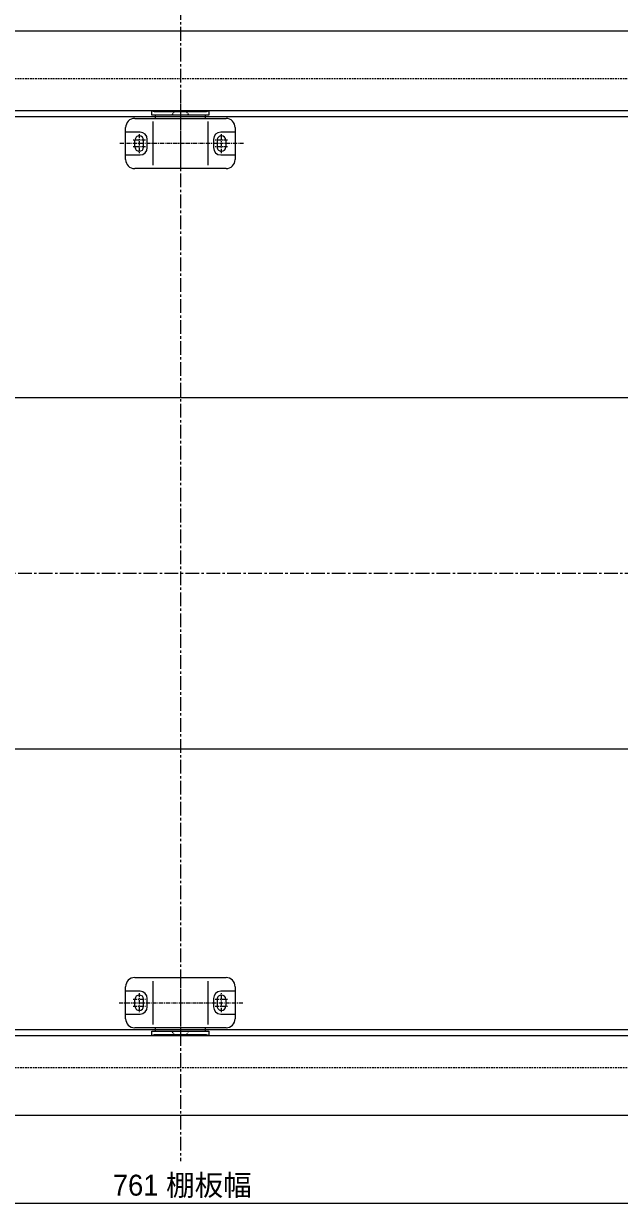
# Model space of a CAD drawing. Units: millimetres, scale not verified. Extents: x -1516 to 1516, y -761 to 761.
# Drawn here: x -509 to -248, y -208 to 309 of the extents above; entities that cross this region are included whole.
import ezdxf
from ezdxf.enums import TextEntityAlignment as Align

# ---------------------------------------------------------------- set-up
doc = ezdxf.new("R2010")
doc.units = ezdxf.units.MM
doc.header["$LTSCALE"] = 5
for name, pattern in [('USER1', [9.172222, 5.997222, -1.058333, 1.058333, -1.058333]), ('USER2', [2.91, 1.76, -0.4, 0.35, -0.4]), ('USER4', [1.11, 0.71, -0.4])]:
    doc.linetypes.add(name, pattern=pattern)
doc.layers.add('0-0_3一般', color=7, linetype='Continuous', lineweight=15)
doc.layers.add('0-3_2寸法-1', color=7, linetype='Continuous', lineweight=15)
doc.styles.add('ＭＳ Ｐゴシック', font='')
doc.styles.get('ＭＳ Ｐゴシック').set_extended_font_data('MS PGothic')

# ---------------------------------------------------------------- blocks, each defined once
blk = doc.blocks.new('グループ-4')
at = {"layer": '0-0_3一般', "linetype": 'USER2'}
for p, q in [((32.5, 1367.46), (32.5, 1221.36)), ((-57.5, 1301.75), (-57.5, 1260.25)), ((122.5, 1259.75), (122.5, 1301.75)), ((170.64, 1281), (-101.36, 1281)), ((-44, 1288.5), (-71, 1288.5)), ((-44, 1273.5), (-71, 1273.5)), ((136, 1288.5), (109, 1288.5)), ((136, 1273.5), (109, 1273.5)), ((32.5, -540.86), (32.5, -686.96)), ((-71, -593), (-44, -593)), ((-57.5, -579.75), (-57.5, -621.25)), ((109, -593), (136, -593)), ((122.5, -621.25), (122.5, -579.25)), ((-101.36, -600.5), (170.64, -600.5)), ((-71, -608), (-44, -608)), ((109, -608), (136, -608))]:
    blk.add_line(p, q, dxfattribs=at)
at = {"layer": '0-0_3一般'}
for p, q in [((-67.5, 1336), (132.5, 1336)), ((-27.5, 1233.46), (-27.5, 1328.96)), ((92.5, 1328.96), (92.5, 1233.46)), ((-87.5, 1246), (-87.5, 1316)), ((-56, 1306), (-87.5, 1306)), ((152.5, 1306), (121, 1306)), ((152.5, 1316), (152.5, 1246)), ((-67, 1273.25), (-67, 1288.75)), ((-48, 1273.25), (-48, 1288.75)), ((-40, 1272), (-40, 1290)), ((105, 1290), (105, 1272)), ((113, 1288.75), (113, 1273.25)), ((132, 1288.75), (132, 1273.25)), ((-87.5, 1256), (-56, 1256)), ((121, 1256), (152.5, 1256)), ((132.5, 1226), (-67.5, 1226)), ((-87.5, -635.5), (-87.5, -565.5)), ((-67.5, -545.5), (132.5, -545.5)), ((-27.5, -648.46), (-27.5, -552.96)), ((92.5, -552.96), (92.5, -648.46)), ((152.5, -565.5), (152.5, -635.5)), ((-56, -575.5), (-87.5, -575.5)), ((-67, -608.25), (-67, -592.75)), ((-48, -608.25), (-48, -592.75)), ((-40, -609.5), (-40, -591.5)), ((105, -591.5), (105, -609.5)), ((113, -592.75), (113, -608.25)), ((152.5, -575.5), (121, -575.5)), ((132, -592.75), (132, -608.25)), ((-87.5, -625.5), (-56, -625.5)), ((121, -625.5), (152.5, -625.5)), ((132.5, -655.5), (-67.5, -655.5))]:
    blk.add_line(p, q, dxfattribs=at)
for points in [[(87.5, 1336), (87.5, 1343.5), (-22.5, 1343.5), (-22.5, 1336)], [(-22.5, -655.5), (-22.5, -663), (87.5, -663), (87.5, -655.5)]]:
    blk.add_lwpolyline(points, dxfattribs=at)
for centre, radius, start, end in [((-67.5, 1316), 20, 90, 180), ((132.5, 1316), 20, 0, 90), ((-57.75, 1288.5), 9.25, 88.45184, 178.45184), ((-57.25, 1288.5), 9.25, 1.54816, 91.54816), ((-56, 1290), 16, 0, 90), ((121, 1290), 16, 90, 180), ((122.25, 1288.5), 9.25, 88.45184, 178.45184), ((122.75, 1288.5), 9.25, 1.54816, 91.54816), ((-57.75, 1273.5), 9.25, 181.54816, 271.54816), ((-57.25, 1273.5), 9.25, 268.45184, 358.45184), ((-56, 1272), 16, 270, 0), ((121, 1272), 16, 180, 270), ((122.25, 1273.5), 9.25, 181.54816, 271.54816), ((122.75, 1273.5), 9.25, 268.45184, 358.45184), ((-67.5, 1246), 20, 180, 270), ((132.5, 1246), 20, 270, 0), ((-67.5, -565.5), 20, 90, 180), ((132.5, -565.5), 20, 0, 90), ((-57.75, -593), 9.25, 88.45184, 178.45184), ((-57.25, -593), 9.25, 1.54816, 91.54816), ((-56, -591.5), 16, 0, 90), ((121, -591.5), 16, 90, 180), ((122.25, -593), 9.25, 88.45184, 178.45184), ((122.75, -593), 9.25, 1.54816, 91.54816), ((-57.75, -608), 9.25, 181.54816, 271.54816), ((-57.25, -608), 9.25, 268.45184, 358.45184), ((-56, -609.5), 16, 270, 0), ((121, -609.5), 16, 180, 270), ((122.25, -608), 9.25, 181.54816, 271.54816), ((122.75, -608), 9.25, 268.45184, 358.45184), ((-67.5, -635.5), 20, 180, 270), ((132.5, -635.5), 20, 270, 0)]:
    blk.add_arc(centre, radius, start, end, dxfattribs=at)
blk = doc.blocks.new('グループ-5')
at = {"layer": '0-0_3一般'}
for p, q in [((-30, 1343.5), (-30, 1353)), ((90, 1351.5), (95, 1353)), ((95, 1353), (95, 1343.5)), ((95, 1343.5), (-30, 1343.5)), ((-30, -663), (95, -663)), ((-30, -672.5), (-30, -663)), ((95, -672.5), (90, -671)), ((95, -663), (95, -672.5))]:
    blk.add_line(p, q, dxfattribs=at)
at = {"layer": '0-0_3一般', "linetype": 'USER4'}
for p, q in [((14.5, 1343.5), (19.5, 1351.5)), ((45.5, 1351.5), (50.5, 1343.5)), ((19.5, -671), (14.5, -663)), ((50.5, -663), (45.5, -671))]:
    blk.add_line(p, q, dxfattribs=at)
at = {"layer": '0-0_3一般', "linetype": 'USER2'}
for p, q in [((32.5, 1357.5), (32.5, 1337.2)), ((32.5, -656.7), (32.5, -677))]:
    blk.add_line(p, q, dxfattribs=at)
at = {"layer": '0-0_3一般'}
for points in [[(-30, 1353), (-25, 1351.5), (90, 1351.5)], [(90, -671), (-25, -671), (-30, -672.5)]]:
    blk.add_lwpolyline(points, dxfattribs=at)
blk = doc.blocks.new('グループ-7')
at = {"layer": '0-0_3一般', "linetype": 'USER1'}
for p, q in [((32.5, 1628), (32.5, -947.5)), ((-2066, 340.25), (2131, 340.25))]:
    blk.add_line(p, q, dxfattribs=at)
at = {"layer": '0-0_3一般'}
for p, q in [((-1945, 1528), (2010, 1528)), ((-1875, 1340.5), (1940, 1340.5)), ((-1870, 725), (1935, 725)), ((1935, -45), (-1870, -45)), ((1920, -660), (-1875, -660)), ((1795, -660), (-1730, -660)), ((2010, -847.5), (-1945, -847.5))]:
    blk.add_line(p, q, dxfattribs=at)
at = {"layer": '0-0_3一般', "linetype": 'USER4'}
for p, q in [((2010, 1423), (-1945, 1423)), ((2010, 1423), (-1945, 1423)), ((-1945, -742.5), (2010, -742.5))]:
    blk.add_line(p, q, dxfattribs=at)
at = {"layer": '0-0_3一般'}
for points in [[(2010, 1353), (-1945, 1353), (-1945, 1423)], [(-1945, -672.5), (2010, -672.5), (2010, -742.5)]]:
    blk.add_lwpolyline(points, dxfattribs=at)
for name in ['グループ-4', 'グループ-5']:
    blk.add_blockref(name, (0, 0), dxfattribs=at)

msp = doc.modelspace()

# ---------------------------------------------------------------- linework, layer by layer
at = {"layer": '0-3_2寸法-1'}
msp.add_line((-63.627, -208), (-817.123, -208), dxfattribs=at)

# ---------------------------------------------------------------- block references
at = {"layer": '0-0_3一般', "xscale": 0.2, "yscale": 0.2}
msp.add_blockref('グループ-7', (-446.875, 0), dxfattribs=at)

# ---------------------------------------------------------------- texts
at = {"layer": '0-3_2寸法-1', "style": 'ＭＳ Ｐゴシック'}
msp.add_text('761 棚板幅', height=9.171, dxfattribs=at).set_placement((-469.986, -207.343), align=Align.BOTTOM_LEFT)

doc.saveas('drawing.dxf')
